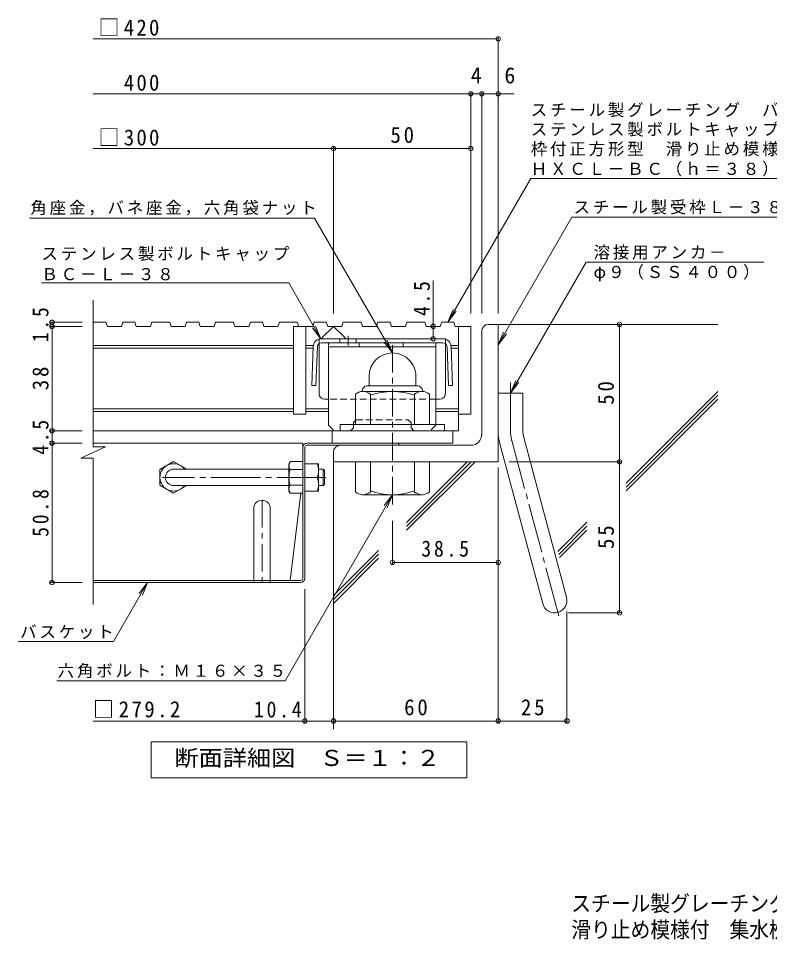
# Model space of a CAD drawing. Units: millimetres on the paper, enlarged 4 times, with parts at other scales. Extents: x -1070 to 1083, y -788 to 718.
# Drawn here: x -607 to -60, y -788 to -117 of the extents above; entities that cross this region are included whole.
import ezdxf
from ezdxf.enums import TextEntityAlignment as Align

# ---------------------------------------------------------------- set-up
doc = ezdxf.new("R2010")
doc.units = ezdxf.units.MM
doc.header["$LTSCALE"] = 4
doc.header["$PDMODE"] = 32
doc.header["$PDSIZE"] = 3.2
for name, pattern in [('CHAIN1', [8, 5, -1, 1, -1]), ('CHAIN2', [12, 9, -1, 1, -1]), ('DASHED1', [1.8, 1.2, -0.6])]:
    doc.linetypes.add(name, pattern=pattern)
for name, color, linetype, lineweight in [('D-1', 2, 'Continuous', 9), ('D-2', 3, 'Continuous', 9), ('D-4', 7, 'Continuous', 9), ('D-5', 7, 'Continuous', 9), ('D-6', 6, 'Continuous', 5), ('D-7', 2, 'Continuous', 9), ('D-8', 4, 'Continuous', 9), ('D-9', 2, 'Continuous', 9), ('D-B', 2, 'Continuous', 9)]:
    doc.layers.add(name, color=color, linetype=linetype, lineweight=lineweight)
doc.layers.add('F-0_F-0ﾚｲﾔ', color=2, linetype='Continuous')
doc.layers.add('F-F_F-Fﾚｲﾔ', color=2, linetype='Continuous')
doc.styles.add('ＭＳ ゴシック', font='')
doc.styles.get('ＭＳ ゴシック').set_extended_font_data('MS Gothic')

msp = doc.modelspace()

# ---------------------------------------------------------------- linework, layer by layer
at = {"layer": 'D-1'}
for p, q in [((-264.202, -339.934), (-257.202, -339.934)), ((-257.202, -439.934), (-257.202, -339.934)), ((-269.202, -419.934), (-269.202, -344.934)), ((-351.203, -377.734), (-351.203, -384.734)), ((-317.202, -377.714), (-317.202, -384.734)), ((-356.202, -388.334), (-356.202, -388.734)), ((-312.702, -388.734), (-355.702, -388.734)), ((-352.602, -384.734), (-315.802, -384.734)), ((-312.202, -388.334), (-312.202, -388.734)), ((-361.202, -412.734), (-361.202, -390.812)), ((-350.202, -412.734), (-350.202, -390.811)), ((-318.202, -412.734), (-318.202, -390.811)), ((-307.202, -412.734), (-307.202, -390.812)), ((-257.202, -389.934), (-239.202, -389.934)), ((-239.202, -417.564), (-239.202, -389.934)), ((-296.202, -412.734), (-372.202, -412.734)), ((-372.202, -417.334), (-372.202, -412.734)), ((-296.202, -417.334), (-296.202, -412.734)), ((-238.589, -422.223), (-207.405, -538.604)), ((-277.203, -427.934), (-372.203, -427.934)), ((-255.976, -426.882), (-224.791, -543.263)), ((-377.202, -432.934), (-377.202, -439.934)), ((-257.202, -439.934), (-377.202, -439.934)), ((-361.202, -439.934), (-361.202, -461.857)), ((-350.202, -439.934), (-350.202, -461.857)), ((-318.202, -439.934), (-318.202, -461.857)), ((-307.202, -439.934), (-307.202, -461.857)), ((-356.202, -464.334), (-356.202, -463.934)), ((-312.702, -463.934), (-355.702, -463.934)), ((-312.202, -464.334), (-312.202, -463.934))]:
    msp.add_line(p, q, dxfattribs=at)
at = {"layer": 'D-1', "linetype": 'CHAIN1'}
msp.add_line((-334.202, -470.946), (-334.202, -353.731), dxfattribs=at)
at = {"layer": 'D-1', "linetype": 'CHAIN2'}
for p, q in [((-248.202, -417.564), (-248.202, -382.324)), ((-247.283, -424.552), (-212.36, -554.885))]:
    msp.add_line(p, q, dxfattribs=at)
at = {"layer": 'D-1', "color": 3}
for p, q in [((-409.602, -445.334), (-493.602, -445.334)), ((-409.602, -457.334), (-493.602, -457.334))]:
    msp.add_line(p, q, dxfattribs=at)
at = {"layer": 'D-1', "color": 3, "linetype": 'CHAIN2'}
msp.add_line((-382.402, -451.334), (-501.602, -451.334), dxfattribs=at)
at = {"layer": 'D-1'}
for centre, radius, start, end in [((-264.202, -344.934), 5, 90, 180), ((-334.202, -377.734), 17, 90, 180), ((-334.182, -377.714), 16.98, 0, 90.06688), ((-355.702, -397.054), 8.32, 48.6201, 131.38164), ((-352.602, -388.334), 3.6, 90, 180), ((-334.202, -436.734), 48, 70.52881, 109.47119), ((-312.702, -397.054), 8.32, 48.61835, 131.37988), ((-315.802, -388.334), 3.6, 0, 90), ((-277.203, -419.934), 8, 270, 0), ((-221.202, -417.564), 36, 180, 195), ((-221.202, -417.564), 18, 180, 195.00002), ((-372.203, -432.934), 5, 90, 180), ((-355.702, -455.614), 8.32, 228.61835, 311.37988), ((-334.202, -415.934), 48, 250.52881, 289.47119), ((-312.702, -455.614), 8.32, 228.6201, 311.38164), ((-216.098, -540.934), 9, 195.00014, 14.99991)]:
    msp.add_arc(centre, radius, start, end, dxfattribs=at)
at = {"layer": 'D-1', "linetype": 'CHAIN2'}
msp.add_arc((-221.203, -417.564), 27, 180, 194.99995, dxfattribs=at)
at = {"layer": 'D-1', "color": 3}
msp.add_arc((-493.602, -451.334), 6, 90, 270, dxfattribs=at)
at = {"layer": 'D-2'}
for p, q in [((-552.27, -428.993), (-552.27, -322.334)), ((-542.862, -338.334), (-552.27, -338.334)), ((-542.862, -338.334), (-541.839, -341.334)), ((-531.612, -341.334), (-541.839, -341.334)), ((-521.775, -338.334), (-520.753, -341.334)), ((-510.526, -341.334), (-520.753, -341.334)), ((-496.409, -338.334), (-495.386, -341.334)), ((-485.16, -341.334), (-495.386, -341.334)), ((-475.322, -338.334), (-474.3, -341.334)), ((-464.073, -341.334), (-474.3, -341.334)), ((-449.956, -338.334), (-448.933, -341.334)), ((-438.707, -341.334), (-448.933, -341.334)), ((-428.869, -338.334), (-427.847, -341.334)), ((-417.62, -341.334), (-427.847, -341.334)), ((-406.202, -341.334), (-406.202, -405.334)), ((-392.254, -341.334), (-406.202, -341.334)), ((-403.503, -338.334), (-402.48, -341.334)), ((-397.202, -341.334), (-397.202, -405.334)), ((-382.417, -338.334), (-381.394, -341.334)), ((-371.168, -341.334), (-381.394, -341.334)), ((-357.05, -338.334), (-356.028, -341.334)), ((-335.964, -338.334), (-334.941, -341.334)), ((-324.715, -341.334), (-334.941, -341.334)), ((-310.598, -338.334), (-309.575, -341.334)), ((-289.511, -338.334), (-288.489, -341.334)), ((-277.202, -341.334), (-288.489, -341.334)), ((-286.202, -341.334), (-286.202, -417.334)), ((-277.202, -341.334), (-277.202, -405.334)), ((-406.202, -355.334), (-552.27, -355.334)), ((-391.837, -355.334), (-397.202, -355.334)), ((-385.173, -350.334), (-385.688, -349.819)), ((-368.717, -349.819), (-369.232, -350.334)), ((-286.202, -355.334), (-291.567, -355.334)), ((-406.202, -357.334), (-552.27, -357.334)), ((-391.963, -357.334), (-397.202, -357.334)), ((-286.202, -357.334), (-291.442, -357.334)), ((-406.202, -401.334), (-552.27, -401.334)), ((-380.702, -401.334), (-397.202, -401.334)), ((-286.202, -401.334), (-302.702, -401.334)), ((-406.202, -403.334), (-552.27, -403.334)), ((-397.202, -405.334), (-406.202, -405.334)), ((-380.702, -403.334), (-397.202, -403.334)), ((-286.202, -403.334), (-302.702, -403.334)), ((-277.202, -405.334), (-286.202, -405.334)), ((-286.202, -417.334), (-552.27, -417.334)), ((-378.203, -426.334), (-378.203, -417.334)), ((-290.202, -426.334), (-290.202, -417.334)), ((-561.116, -437.275), (-543.277, -428.993)), ((-543.277, -428.993), (-552.27, -428.993)), ((-378.203, -426.334), (-290.202, -426.334)), ((-561.116, -437.275), (-552.27, -437.275)), ((-552.27, -543.934), (-552.27, -437.275))]:
    msp.add_line(p, q, dxfattribs=at)
for points in [[(-521.775, -338.334), (-530.59, -338.334), (-531.612, -341.334)], [(-496.409, -338.334), (-509.503, -338.334), (-510.526, -341.334)], [(-475.322, -338.334), (-484.137, -338.334), (-485.16, -341.334)], [(-449.956, -338.334), (-463.051, -338.334), (-464.073, -341.334)], [(-428.869, -338.334), (-437.685, -338.334), (-438.707, -341.334)], [(-403.503, -338.334), (-416.598, -338.334), (-417.62, -341.334)], [(-382.417, -338.334), (-391.232, -338.334), (-392.254, -341.334)], [(-385.688, -349.819), (-377.202, -341.334), (-368.717, -349.819)], [(-357.05, -338.334), (-370.145, -338.334), (-371.168, -341.334)], [(-335.964, -338.334), (-344.779, -338.334), (-345.802, -341.334), (-356.028, -341.334)], [(-310.598, -338.334), (-323.692, -338.334), (-324.715, -341.334)], [(-289.511, -338.334), (-298.327, -338.334), (-299.349, -341.334), (-309.575, -341.334)]]:
    msp.add_lwpolyline(points, dxfattribs=at)
at = {"layer": 'D-4'}
for p, q in [((-552.27, -131.934), (-257.202, -131.934)), ((-257.202, -331.934), (-257.202, -130.734)), ((-552.27, -171.934), (-245.456, -171.934)), ((-277.202, -331.934), (-277.202, -170.734)), ((-269.202, -331.934), (-269.202, -170.734)), ((-552.27, -211.934), (-277.202, -211.934)), ((-377.202, -331.934), (-377.202, -210.734)), ((-304.462, -341.334), (-304.462, -307.834)), ((-583.356, -338.334), (-560.27, -338.334)), ((-583.356, -341.334), (-560.27, -341.334)), ((-582.156, -338.334), (-582.156, -341.334)), ((-582.156, -341.334), (-582.156, -417.334)), ((-304.462, -350.334), (-304.462, -341.334)), ((-168.783, -439.934), (-168.783, -339.934)), ((-583.356, -417.334), (-560.27, -417.334)), ((-582.156, -417.334), (-582.156, -426.334)), ((-583.356, -426.334), (-560.27, -426.334)), ((-582.156, -426.334), (-582.156, -527.934)), ((-249.202, -439.934), (-167.583, -439.934)), ((-168.783, -549.934), (-168.783, -439.934)), ((-257.202, -444.109), (-257.202, -629.934)), ((-334.202, -482.946), (-334.202, -514.406)), ((-334.202, -513.206), (-257.202, -513.206)), ((-583.356, -527.934), (-560.27, -527.934)), ((-398.002, -629.934), (-398.002, -532.734)), ((-207.098, -548.934), (-207.098, -629.934)), ((-206.098, -549.934), (-167.583, -549.934)), ((-398.002, -628.734), (-552.27, -628.734)), ((-377.202, -628.734), (-398.002, -628.734))]:
    msp.add_line(p, q, dxfattribs=at)
msp.add_lwpolyline([(-377.202, -628.734), (-257.202, -628.734), (-207.098, -628.734)], dxfattribs=at)
for p in [(-257.202, -131.934), (-277.202, -171.934), (-269.202, -171.934), (-257.202, -171.934), (-377.202, -211.934), (-277.202, -211.934), (-582.156, -338.334), (-582.156, -341.334), (-304.462, -341.334), (-168.783, -339.934), (-304.462, -350.334), (-582.156, -417.334), (-582.156, -426.334), (-168.783, -439.934), (-334.202, -513.206), (-257.202, -513.206), (-582.156, -527.934), (-168.783, -549.934), (-398.002, -628.734), (-377.202, -628.734), (-257.202, -628.734), (-207.098, -628.734)]:
    msp.add_point(p, dxfattribs=at)
at = {"layer": 'D-5'}
for p, q in [((-233.476, -233.599), (58.524, -233.599)), ((-598.555, -262.448), (-390.948, -262.448)), ((-390.948, -262.448), (-334.202, -360.734)), ((-203.568, -261.804), (-34.441, -261.804)), ((-193.201, -294.669), (-248.202, -389.934)), ((-193.201, -294.669), (-63.744, -294.669)), ((-293.945, -338.334), (-290.118, -329.095)), ((-386.362, -350.334), (-390.189, -341.095)), ((-386.362, -350.334), (-392.45, -342.4)), ((-257.202, -354.701), (-253.375, -345.462)), ((-334.202, -360.734), (-340.29, -352.801)), ((-334.202, -360.734), (-338.029, -351.495)), ((-248.202, -389.934), (-244.375, -380.695)), ((-248.202, -389.934), (-242.115, -382)), ((-334.202, -463.934), (-338.029, -473.173)), ((-512.55, -527.934), (-518.638, -535.867)), ((-512.55, -527.934), (-516.377, -537.172)), ((-578.651, -599.406), (-412.417, -599.406))]:
    msp.add_line(p, q, dxfattribs=at)
at = {"layer": 'D-5', "color": 2}
for p, q in [((-510, -644), (-279.999, -644)), ((-510, -670), (-510, -644)), ((-279.999, -644), (-279.999, -670)), ((-279.999, -670), (-510, -670))]:
    msp.add_line(p, q, dxfattribs=at)
at = {"layer": 'D-5'}
for points in [[(-233.476, -233.599), (-293.945, -338.334), (-287.858, -330.4)], [(-203.568, -261.804), (-257.202, -354.701), (-251.115, -346.767)], [(-589.795, -309.747), (-409.795, -309.747), (-386.362, -350.334)], [(-412.417, -599.406), (-334.202, -463.934), (-340.29, -471.867)], [(-606.627, -570.941), (-537.38, -570.941), (-512.55, -527.934)]]:
    msp.add_lwpolyline(points, dxfattribs=at)
at = {"layer": 'D-6'}
for p, q in [((-257.202, -339.934), (-97.202, -339.934)), ((-164.052, -455.539), (-97.202, -388.689)), ((-164.052, -458.366), (-97.202, -391.515)), ((-164.052, -461.195), (-97.202, -394.345)), ((-377.202, -439.934), (-377.202, -634.734)), ((-323.993, -484.194), (-279.684, -439.886)), ((-323.993, -487.022), (-276.905, -439.934)), ((-323.993, -489.851), (-274.075, -439.934)), ((-213.684, -505.17), (-192.552, -484.038)), ((-213.086, -507.4), (-192.552, -486.865)), ((-212.488, -509.631), (-192.552, -489.694)), ((-377.202, -537.403), (-344.279, -504.48)), ((-377.202, -540.231), (-344.279, -507.307)), ((-377.202, -543.06), (-344.279, -510.136))]:
    msp.add_line(p, q, dxfattribs=at)
at = {"layer": 'D-7'}
for p, q in [((-399.602, -426.334), (-552.27, -426.334)), ((-399.602, -525), (-399.602, -426.334)), ((-398.002, -524.734), (-398.002, -429.267)), ((-396.669, -427.934), (-329.595, -427.934)), ((-396.402, -426.334), (-329.595, -426.334)), ((-329.595, -426.334), (-329.595, -427.934)), ((-400.911, -462.834), (-408.827, -526.334)), ((-408.827, -526.334), (-552.27, -526.334)), ((-401.202, -527.934), (-552.27, -527.934)), ((-400.936, -526.334), (-408.827, -526.334))]:
    msp.add_line(p, q, dxfattribs=at)
for centre, radius, start, end in [((-396.402, -429.534), 3.2, 90, 180), ((-396.669, -429.267), 1.333, 90, 180), ((-401.202, -524.734), 3.2, 270, 0), ((-400.936, -525), 1.333, 270, 0)]:
    msp.add_arc(centre, radius, start, end, dxfattribs=at)
at = {"layer": 'D-8'}
for p, q in [((-380.702, -353.334), (-302.702, -353.334)), ((-380.702, -413.334), (-380.702, -353.334)), ((-358.476, -356.334), (-358.476, -353.334)), ((-326.476, -356.334), (-326.476, -353.334)), ((-302.702, -413.334), (-302.702, -353.334)), ((-380.702, -356.334), (-302.702, -356.334)), ((-380.702, -413.334), (-376.702, -417.334))]:
    msp.add_line(p, q, dxfattribs=at)
at = {"layer": 'D-8', "linetype": 'DASHED1'}
for p, q in [((-362.702, -415.334), (-364.702, -417.334)), ((-360.702, -409.334), (-322.702, -409.334)), ((-320.702, -415.334), (-318.702, -417.334)), ((-302.702, -413.334), (-306.702, -417.334)), ((-364.702, -417.334), (-376.702, -417.334)), ((-306.702, -417.334), (-318.702, -417.334))]:
    msp.add_line(p, q, dxfattribs=at)
at = {"layer": 'D-8', "color": 2}
for p, q in [((-398.002, -441.334), (-388.002, -441.334)), ((-388.002, -461.334), (-388.002, -441.334)), ((-398.002, -451.334), (-388.868, -451.334)), ((-398.002, -461.334), (-388.002, -461.334)), ((-435.202, -473.934), (-435.202, -527.934)), ((-423.202, -473.934), (-423.202, -527.934))]:
    msp.add_line(p, q, dxfattribs=at)
at = {"layer": 'D-8', "color": 3}
for p, q in [((-388.002, -445.334), (-384.602, -445.334)), ((-384.602, -445.334), (-383.602, -446.334)), ((-383.602, -456.334), (-383.602, -446.334)), ((-384.602, -457.334), (-383.602, -456.334))]:
    msp.add_line(p, q, dxfattribs=at)
at = {"layer": 'D-8', "color": 2, "linetype": 'CHAIN1'}
for p, q in [((-382.629, -451.334), (-388.753, -451.334)), ((-429.202, -467.934), (-429.202, -527.934))]:
    msp.add_line(p, q, dxfattribs=at)
at = {"layer": 'D-8', "linetype": 'DASHED1'}
for points in [[(-362.702, -415.334), (-362.702, -411.334), (-360.702, -409.334)], [(-320.702, -415.334), (-320.702, -411.334), (-322.702, -409.334)]]:
    msp.add_lwpolyline(points, dxfattribs=at)
at = {"layer": 'D-8', "color": 3}
msp.add_lwpolyline([(-388.002, -457.334), (-384.602, -457.334), (-384.602, -445.334)], dxfattribs=at)
at = {"layer": 'D-8', "color": 2}
for centre, radius, start, end in [((-402.869, -446.334), 14.866, 340.34633, 19.65366), ((-402.869, -456.334), 14.866, 340.34633, 19.65366), ((-429.202, -473.934), 6, 0, 180)]:
    msp.add_arc(centre, radius, start, end, dxfattribs=at)
at = {"layer": 'D-9', "linetype": 'CHAIN1'}
msp.add_line((-366.589, -348.354), (-366.589, -355.314), dxfattribs=at)
at = {"layer": 'D-9'}
for p, q in [((-295.702, -350.334), (-387.702, -350.334)), ((-387.702, -390.334), (-387.702, -353.92)), ((-297.467, -353.334), (-385.921, -353.334)), ((-372.589, -350.334), (-372.589, -353.334)), ((-360.589, -350.334), (-360.589, -353.334)), ((-295.702, -390.334), (-295.702, -353.92)), ((-391.917, -356.111), (-392.967, -384.334)), ((-388.919, -356.222), (-389.968, -384.415)), ((-294.485, -356.222), (-293.436, -384.415)), ((-291.487, -356.111), (-290.437, -384.334)), ((-389.968, -384.415), (-392.967, -384.334)), ((-293.436, -384.415), (-290.437, -384.334)), ((-380.702, -394.334), (-383.702, -394.334)), ((-299.702, -394.334), (-302.702, -394.334))]:
    msp.add_line(p, q, dxfattribs=at)
at = {"layer": 'D-9', "linetype": 'DASHED1'}
for p, q in [((-387.702, -353.92), (-387.702, -350.334)), ((-295.702, -353.92), (-295.702, -350.334)), ((-302.702, -394.334), (-380.702, -394.334))]:
    msp.add_line(p, q, dxfattribs=at)
at = {"layer": 'D-9'}
for centre, radius, start, end in [((-385.921, -356.334), 6, 107.26667, 177.86924), ((-385.921, -356.334), 3, 126.41565, 177.86924), ((-385.921, -356.334), 3, 90, 126.41565), ((-297.483, -356.334), 3, 53.58435, 90), ((-297.483, -356.334), 6, 2.13076, 72.73333), ((-297.483, -356.334), 3, 2.13076, 53.58435), ((-383.702, -390.334), 4, 180, 270), ((-299.702, -390.334), 4, 270, 0)]:
    msp.add_arc(centre, radius, start, end, dxfattribs=at)
at = {"layer": 'D-B'}
for p, q in [((-493.602, -439.834), (-503.602, -445.607)), ((-493.602, -439.834), (-484.076, -445.334)), ((-409.602, -441.334), (-408.736, -439.834)), ((-409.602, -461.334), (-409.602, -441.334)), ((-399.602, -439.834), (-408.736, -439.834)), ((-503.602, -445.607), (-503.602, -457.06)), ((-408.736, -445.607), (-399.602, -445.607)), ((-493.602, -462.834), (-503.602, -457.06)), ((-493.602, -462.834), (-484.076, -457.334)), ((-409.602, -461.334), (-408.736, -462.834)), ((-408.736, -457.06), (-399.602, -457.06)), ((-399.602, -462.834), (-408.736, -462.834))]:
    msp.add_line(p, q, dxfattribs=at)
for centre, radius, start, end in [((-493.602, -451.334), 10, 36.87019, 323.12981), ((-404.133, -442.654), 5.47, 180.2103, 212.68507), ((-403.038, -443.123), 6.579, 149.99998, 176.07924), ((-390.237, -451.334), 19.365, 162.79973, 197.20026), ((-404.133, -460.014), 5.47, 147.31491, 179.78969), ((-403.038, -459.544), 6.579, 183.92075, 210)]:
    msp.add_arc(centre, radius, start, end, dxfattribs=at)

# ---------------------------------------------------------------- texts
at = {"layer": 'D-4', "color": 2, "style": 'ＭＳ ゴシック'}
for s, p in [('4', (-277.202, -167.934)), ('6', (-252.703, -167.934))]:
    msp.add_text(s, height=11.73, dxfattribs=at).set_placement(p, align=Align.BOTTOM_LEFT)
at = {"layer": 'D-4', "color": 2, "char_height": 11.73, "attachment_point": 7, "style": 'ＭＳ ゴシック'}
for s, insert in [('\\T1.21;\\W0.95;□420', (-548.27, -129.913)), ('\\T1.21;\\W0.95;\u3000400', (-548.27, -169.915)), ('\\T1.21;\\W0.95;□300', (-548.27, -209.934)), ('\\T1.27;\\W0.95;50', (-335.702, -207.934)), ('\\T1.28;\\W0.9;38.5', (-313.202, -509.206)), ('\\T1.23;\\W0.95;□279.2', (-552.27, -626.334)), ('\\T1.28;\\W0.9;10.4', (-435.102, -626.334)), ('\\T1.27;\\W0.95;60', (-325.702, -624.734)), ('\\T1.27;\\W0.95;25', (-240.65, -624.734))]:
    msp.add_mtext(s, dxfattribs=dict(at, insert=insert))
at = {"layer": 'D-4', "color": 2, "char_height": 11.73, "attachment_point": 7, "rotation": 90, "style": 'ＭＳ ゴシック'}
for s, insert in [('\\T1.27;\\W0.9;4.5', (-306.862, -333.834)), ('\\T1.27;\\W0.9;1.5', (-584.556, -352.834)), ('\\T1.27;\\W0.95;38', (-584.556, -387.834)), ('\\T1.27;\\W0.95;50', (-172.783, -398.434)), ('\\T1.27;\\W0.9;4.5', (-584.556, -434.834)), ('\\T1.28;\\W0.9;50.8', (-584.556, -494.634)), ('\\T1.27;\\W0.95;55', (-172.783, -503.434))]:
    msp.add_mtext(s, dxfattribs=dict(at, insert=insert))
at = {"layer": 'D-5', "color": 2, "style": 'ＭＳ ゴシック', "width": 1.1}
msp.add_text('断面詳細図\u3000Ｓ＝１：２', height=11.73, dxfattribs=at).set_placement((-493, -665), align=Align.BOTTOM_LEFT)
at = {"layer": 'D-5', "char_height": 8.798, "attachment_point": 7, "style": 'ＭＳ ゴシック'}
for s, insert in [('\\T1.17;スチール製グレーチング\u3000バスケット付', (-233.476, -189.073)), ('\\T1.17;ステンレス製ボルトキャップ付\u3000ボルト固定式', (-233.476, -203.304)), ('\\T1.17;枠付正方形型\u3000滑り止め模様付\u3000集水桝用', (-233.476, -217.535)), ('\\T1.17;ＨＸＣＬ－ＢＣ（ｈ＝３８）', (-233.476, -232.19)), ('\\T1.17;角座金，バネ座金，六角袋ナット', (-597.942, -260.584)), ('\\T1.17;スチール製受枠Ｌ－３８Ａ', (-202.321, -259.901)), ('\\T1.17;溶接用アンカ－', (-187.744, -292.805)), ('\\T1.17;ステンレス製ボルトキャップ', (-589.795, -293.884)), ('\\T1.17;ＢＣ－Ｌ－３８', (-589.795, -307.884)), ('\\T1.17;φ９（ＳＳ４００）', (-187.744, -308.532)), ('\\T1.17;バスケット', (-605.38, -569.038)), ('\\T1.17;六角ボルト：Ｍ１６×３５', (-578.045, -597.543))]:
    msp.add_mtext(s, dxfattribs=dict(at, insert=insert))
at = {"layer": 'F-0_F-0ﾚｲﾔ', "style": 'ＭＳ ゴシック', "width": 0.9}
msp.add_text('滑り止め模様付\u3000集水桝用\u3000ＨＸＣＬ－ＢＣ\u3000３３３８－ａ－Ｋ＋ＤＫ－３００－Ｚ', height=11.73, dxfattribs=at).set_placement((-203.979, -790.039), align=Align.BOTTOM_LEFT)
at = {"layer": 'F-F_F-Fﾚｲﾔ', "style": 'ＭＳ ゴシック', "width": 0.9}
msp.add_text('スチール製グレーチング\u3000バスケット付\u3000ステンレス製ボルトキャップ付\u3000ボルト固定式\u3000枠付正方形型', height=11.73, dxfattribs=at).set_placement((-203.979, -770.922), align=Align.BOTTOM_LEFT)

doc.saveas('drawing.dxf')
